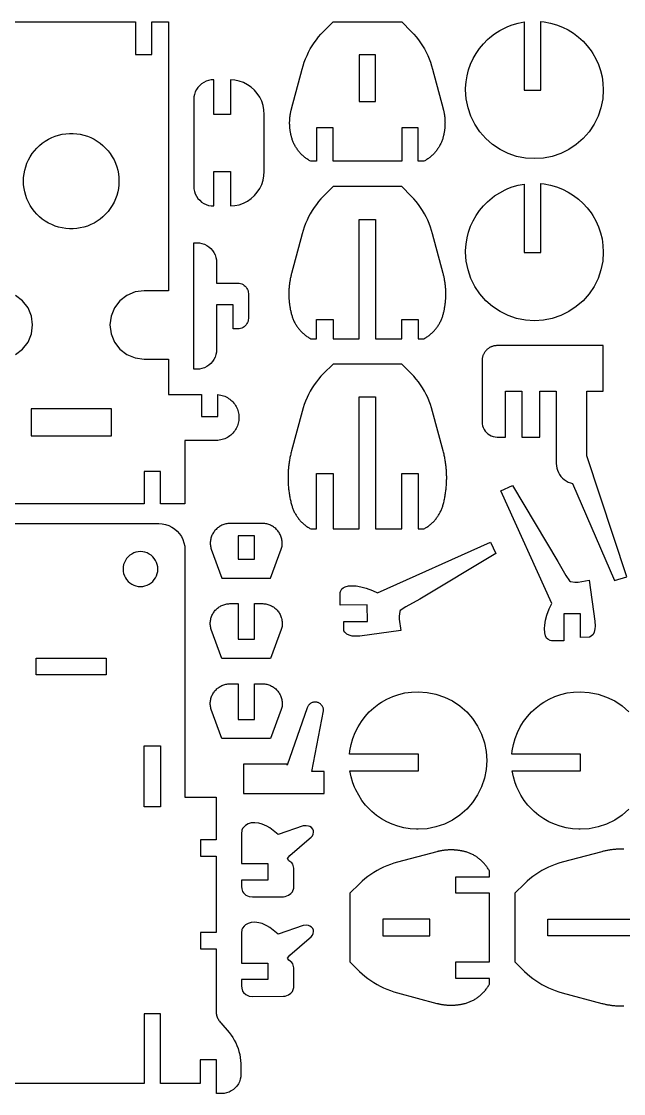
# Model space of a CAD drawing. Header units: millimetres. Extents: x -913 to 55, y -4 to 461.
# Drawn here: x -559.4 to -431.7, y 233.9 to 461.3 of the extents above; entities that cross this region are included whole.
import ezdxf

# ---------------------------------------------------------------- set-up
doc = ezdxf.new("R2010")
doc.units = ezdxf.units.MM
doc.header["$MEASUREMENT"] = 0
doc.layers.add('Inner_Cut', color=10, linetype='Continuous')
doc.layers.add('Pocket_Cut', color=5, linetype='Continuous')

msp = doc.modelspace()

# ---------------------------------------------------------------- linework, layer by layer
for points in [[(-562.43, 461.23), (-535.24, 461.23), (-535.24, 454.3), (-531.74, 454.3), (-531.74, 461.23), (-528.24, 461.23), (-528.24, 404.19), (-533.39, 404.19), (-535.27, 403.95), (-537.02, 403.22), (-538.52, 402.07), (-539.68, 400.57), (-540.4, 398.82), (-540.65, 396.94), (-540.4, 395.06), (-539.68, 393.31), (-538.52, 391.81), (-537.02, 390.66), (-535.27, 389.94), (-533.39, 389.69), (-528.24, 389.69), (-528.24, 382.16), (-521.24, 382.16), (-521.24, 377.55), (-517.74, 377.55), (-517.74, 382.16), (-517.44, 382.12), (-517.14, 382.07), (-516.85, 382), (-516.56, 381.91), (-516.28, 381.81), (-516, 381.68), (-515.74, 381.54), (-515.48, 381.38), (-515.23, 381.21), (-515, 381.02), (-514.77, 380.82), (-514.56, 380.61), (-514.36, 380.38), (-514.18, 380.14), (-514.01, 379.89), (-513.86, 379.63), (-513.72, 379.36), (-513.61, 379.08), (-513.51, 378.8), (-513.42, 378.51), (-513.36, 378.21), (-513.31, 377.92), (-513.28, 377.62), (-513.27, 377.31), (-513.28, 377.01), (-513.31, 376.71), (-513.36, 376.42), (-513.42, 376.12), (-513.51, 375.83), (-513.61, 375.55), (-513.72, 375.27), (-513.86, 375), (-514.01, 374.74), (-514.18, 374.49), (-514.36, 374.25), (-514.56, 374.02), (-514.77, 373.81), (-515, 373.6), (-515.23, 373.42), (-515.48, 373.25), (-515.74, 373.09), (-516, 372.95), (-516.28, 372.82), (-516.56, 372.72), (-516.85, 372.63), (-517.14, 372.56), (-517.44, 372.51), (-517.74, 372.47), (-524.74, 372.47), (-524.74, 358.98), (-529.89, 358.98), (-529.89, 365.87), (-533.39, 365.87), (-533.39, 358.98), (-564.27, 358.98)], [(-560.65, 390.66), (-559.14, 391.81), (-557.99, 393.31), (-557.27, 395.06), (-557.02, 396.94), (-557.27, 398.82), (-557.99, 400.57), (-559.14, 402.07), (-560.65, 403.22)], [(-567.37, 354.84), (-530.29, 354.84), (-529.57, 354.79), (-528.85, 354.65), (-528.17, 354.41), (-527.52, 354.09), (-526.91, 353.69), (-526.36, 353.21), (-525.89, 352.66), (-525.48, 352.06), (-525.16, 351.41), (-524.93, 350.72), (-524.78, 350.01), (-524.74, 349.28), (-524.74, 296.76), (-518.14, 296.75), (-518.14, 287.77), (-521.46, 287.77), (-521.46, 284.27), (-518.14, 284.27), (-518.14, 268.09), (-521.46, 268.09), (-521.46, 264.59), (-518.14, 264.59), (-518.14, 251.11), (-518.11, 250.91), (-518.07, 250.71), (-518.02, 250.51), (-517.96, 250.32), (-517.89, 250.13), (-517.81, 249.94), (-517.72, 249.76), (-517.62, 249.59), (-517.52, 249.42), (-517.4, 249.25), (-517.27, 249.09), (-517.14, 248.94), (-515.34, 246.84), (-514.95, 246.33), (-514.59, 245.79), (-514.26, 245.24), (-513.96, 244.67), (-513.7, 244.08), (-513.47, 243.48), (-513.28, 242.86), (-513.12, 242.23), (-513, 241.6), (-512.92, 240.96), (-512.87, 240.32), (-512.86, 239.67), (-512.86, 238), (-512.9, 237.46), (-513, 236.94), (-513.17, 236.43), (-513.41, 235.96), (-513.7, 235.51), (-514.06, 235.11), (-514.46, 234.76), (-514.9, 234.46), (-515.38, 234.23), (-515.89, 234.06), (-516.41, 233.95), (-516.94, 233.92), (-518.02, 233.92), (-518.02, 241.08), (-521.52, 241.08), (-521.52, 236.07), (-529.89, 236.07), (-529.89, 250.8), (-533.39, 250.8), (-533.39, 236.07), (-564.27, 236.07)], [(-430.61, 294.24), (-432.04, 292.99), (-433.63, 291.93), (-435.34, 291.08), (-437.15, 290.47), (-439.02, 290.1), (-440.92, 289.97), (-441.26, 289.97), (-442.6, 290.07), (-443.91, 290.28), (-445.18, 290.6), (-446.4, 291.03), (-447.56, 291.57), (-448.67, 292.2), (-449.72, 292.93), (-450.7, 293.74), (-451.61, 294.63), (-452.03, 295.1), (-452.81, 296.11), (-453.51, 297.18), (-454.11, 298.32), (-454.37, 298.91), (-454.72, 299.82), (-455.09, 301.08), (-455.34, 302.38), (-440.86, 302.38), (-440.86, 305.92), (-455.44, 305.92), (-455.36, 306.61), (-455.11, 307.96), (-454.73, 309.26), (-454.24, 310.51), (-453.64, 311.7), (-452.94, 312.83), (-452.14, 313.88), (-451.25, 314.86), (-450.28, 315.75), (-449.22, 316.55), (-448.67, 316.92), (-447.52, 317.57), (-446.3, 318.12), (-445.02, 318.56), (-443.7, 318.88), (-442.33, 319.08), (-440.92, 319.14), (-439.02, 319.02), (-437.15, 318.65), (-435.34, 318.03), (-433.63, 317.19), (-432.04, 316.13), (-430.61, 314.87)], [(-431.66, 285.77), (-431.85, 285.77), (-432.03, 285.77), (-432.21, 285.77), (-432.4, 285.77), (-432.58, 285.77), (-432.76, 285.76), (-432.95, 285.75), (-433.13, 285.74), (-433.31, 285.73), (-433.49, 285.71), (-433.68, 285.69), (-433.86, 285.68), (-434.04, 285.65), (-434.22, 285.63), (-434.4, 285.61), (-434.58, 285.58), (-434.76, 285.55), (-434.95, 285.52), (-435.13, 285.49), (-435.31, 285.45), (-435.48, 285.42), (-435.66, 285.38), (-435.84, 285.34), (-436.02, 285.3), (-436.2, 285.25), (-436.37, 285.21), (-444.75, 282.97), (-445.5, 282.76), (-446.24, 282.51), (-446.96, 282.23), (-447.67, 281.92), (-448.37, 281.58), (-449.06, 281.21), (-449.72, 280.82), (-450.37, 280.39), (-451.01, 279.94), (-451.62, 279.46), (-452.21, 278.96), (-452.78, 278.43), (-454.79, 276.41), (-454.79, 261.85), (-452.78, 259.83), (-452.21, 259.3), (-451.62, 258.8), (-451.01, 258.32), (-450.37, 257.87), (-449.72, 257.44), (-449.06, 257.05), (-448.37, 256.68), (-447.67, 256.34), (-446.96, 256.03), (-446.24, 255.75), (-445.5, 255.5), (-444.75, 255.29), (-436.37, 253.05), (-436.2, 253.01), (-436.02, 252.96), (-435.84, 252.92), (-435.66, 252.88), (-435.48, 252.84), (-435.31, 252.81), (-435.13, 252.77), (-434.95, 252.74), (-434.76, 252.71), (-434.58, 252.68), (-434.4, 252.65), (-434.22, 252.63), (-434.04, 252.61), (-433.86, 252.58), (-433.68, 252.57), (-433.49, 252.55), (-433.31, 252.53), (-433.13, 252.52), (-432.95, 252.51), (-432.76, 252.5), (-432.58, 252.49), (-432.4, 252.49), (-432.21, 252.49), (-432.03, 252.49), (-431.85, 252.49), (-431.66, 252.49)], [(-422.54, 267.38), (-447.83, 267.38), (-447.83, 270.88), (-422.54, 270.88)]]:
    msp.add_lwpolyline(points)
for points in [[(-469.61, 439.3), (-469.61, 439.18), (-469.62, 439.05), (-469.63, 438.92), (-469.64, 438.8), (-469.65, 438.67), (-469.66, 438.55), (-469.68, 438.42), (-469.69, 438.3), (-469.71, 438.17), (-469.73, 438.05), (-469.75, 437.92), (-469.77, 437.8), (-469.79, 437.67), (-469.82, 437.55), (-469.84, 437.43), (-469.87, 437.3), (-469.9, 437.18), (-469.92, 437.06), (-469.96, 436.93), (-469.99, 436.81), (-470.04, 436.63), (-470.09, 436.45), (-470.15, 436.27), (-470.21, 436.1), (-470.28, 435.92), (-470.35, 435.75), (-470.42, 435.57), (-470.5, 435.4), (-470.59, 435.24), (-470.67, 435.07), (-470.76, 434.9), (-470.86, 434.74), (-470.95, 434.58), (-471.05, 434.42), (-471.16, 434.27), (-471.27, 434.11), (-471.38, 433.96), (-471.49, 433.81), (-471.61, 433.67), (-471.73, 433.53), (-471.86, 433.39), (-471.99, 433.25), (-472.12, 433.12), (-472.25, 432.98), (-472.39, 432.86), (-472.53, 432.73), (-472.67, 432.61), (-472.82, 432.49), (-472.96, 432.38), (-473.11, 432.26), (-473.27, 432.16), (-473.42, 432.05), (-473.58, 431.95), (-473.74, 431.85), (-473.9, 431.76), (-474.07, 431.67), (-475.28, 431.67), (-475.28, 438.78), (-478.78, 438.78), (-478.78, 431.67), (-493.34, 431.67), (-493.34, 438.78), (-496.84, 438.78), (-496.84, 431.67), (-498.06, 431.67), (-498.22, 431.76), (-498.38, 431.85), (-498.54, 431.95), (-498.7, 432.05), (-498.86, 432.16), (-499.01, 432.26), (-499.16, 432.38), (-499.31, 432.49), (-499.45, 432.61), (-499.6, 432.73), (-499.74, 432.86), (-499.87, 432.98), (-500.01, 433.12), (-500.14, 433.25), (-500.27, 433.39), (-500.39, 433.53), (-500.51, 433.67), (-500.63, 433.81), (-500.75, 433.96), (-500.86, 434.11), (-500.97, 434.27), (-501.07, 434.42), (-501.17, 434.58), (-501.27, 434.74), (-501.36, 434.9), (-501.45, 435.07), (-501.54, 435.24), (-501.62, 435.4), (-501.7, 435.57), (-501.77, 435.75), (-501.85, 435.92), (-501.91, 436.1), (-501.97, 436.27), (-502.03, 436.45), (-502.09, 436.63), (-502.14, 436.81), (-502.17, 436.93), (-502.2, 437.06), (-502.23, 437.18), (-502.26, 437.3), (-502.28, 437.43), (-502.31, 437.55), (-502.33, 437.67), (-502.36, 437.8), (-502.38, 437.92), (-502.4, 438.05), (-502.42, 438.17), (-502.43, 438.3), (-502.45, 438.42), (-502.46, 438.55), (-502.48, 438.67), (-502.49, 438.8), (-502.5, 438.92), (-502.51, 439.05), (-502.51, 439.18), (-502.52, 439.3), (-502.52, 439.43), (-502.53, 439.56), (-502.53, 439.68), (-502.53, 439.81), (-502.53, 439.93), (-502.53, 440.06), (-502.52, 440.19), (-502.52, 440.31), (-502.51, 440.44), (-502.51, 440.57), (-502.5, 440.69), (-502.49, 440.82), (-502.48, 440.94), (-502.46, 441.07), (-502.45, 441.19), (-502.43, 441.32), (-502.42, 441.45), (-502.4, 441.57), (-502.38, 441.69), (-502.36, 441.82), (-502.33, 441.94), (-502.31, 442.07), (-502.28, 442.19), (-502.26, 442.32), (-502.23, 442.44), (-502.2, 442.56), (-502.17, 442.68), (-502.14, 442.81), (-499.9, 451.18), (-499.69, 451.93), (-499.44, 452.67), (-499.16, 453.39), (-498.85, 454.1), (-498.51, 454.8), (-498.15, 455.49), (-497.75, 456.15), (-497.32, 456.81), (-496.87, 457.44), (-496.39, 458.05), (-495.89, 458.64), (-495.36, 459.21), (-493.34, 461.23), (-478.78, 461.23), (-476.76, 459.21), (-476.24, 458.64), (-475.73, 458.05), (-475.25, 457.44), (-474.8, 456.81), (-474.38, 456.15), (-473.98, 455.49), (-473.61, 454.8), (-473.27, 454.1), (-472.96, 453.39), (-472.68, 452.67), (-472.44, 451.93), (-472.22, 451.18), (-469.99, 442.81), (-469.96, 442.68), (-469.92, 442.56), (-469.9, 442.44), (-469.87, 442.32), (-469.84, 442.19), (-469.82, 442.07), (-469.79, 441.94), (-469.77, 441.82), (-469.75, 441.69), (-469.73, 441.57), (-469.71, 441.45), (-469.69, 441.32), (-469.68, 441.19), (-469.66, 441.07), (-469.65, 440.94), (-469.64, 440.82), (-469.63, 440.69), (-469.62, 440.57), (-469.61, 440.44), (-469.61, 440.31), (-469.6, 440.19), (-469.6, 440.06), (-469.6, 439.93), (-469.59, 439.81), (-469.6, 439.68), (-469.6, 439.56), (-469.6, 439.43)], [(-452.81, 461.23), (-452.81, 446.74), (-449.27, 446.74), (-449.27, 461.32), (-448.58, 461.24), (-447.23, 460.99), (-445.93, 460.61), (-444.68, 460.12), (-443.49, 459.52), (-442.36, 458.82), (-441.31, 458.02), (-440.34, 457.13), (-439.44, 456.16), (-438.64, 455.11), (-438.28, 454.55), (-437.62, 453.4), (-437.07, 452.18), (-436.63, 450.9), (-436.31, 449.58), (-436.12, 448.21), (-436.05, 446.8), (-436.17, 444.9), (-436.55, 443.03), (-437.16, 441.22), (-438, 439.51), (-439.06, 437.92), (-440.32, 436.49), (-441.76, 435.23), (-443.34, 434.17), (-445.05, 433.33), (-446.86, 432.71), (-448.73, 432.34), (-450.64, 432.22), (-452.54, 432.34), (-454.41, 432.71), (-456.22, 433.33), (-457.93, 434.17), (-459.52, 435.23), (-460.95, 436.49), (-462.21, 437.92), (-463.27, 439.51), (-464.11, 441.22), (-464.72, 443.03), (-465.1, 444.9), (-465.22, 446.8), (-465.22, 447.14), (-465.13, 448.48), (-464.91, 449.79), (-464.59, 451.06), (-464.16, 452.28), (-463.62, 453.45), (-462.99, 454.56), (-462.27, 455.6), (-461.46, 456.58), (-460.56, 457.49), (-460.09, 457.91), (-459.08, 458.69), (-458.01, 459.39), (-456.87, 459.99), (-456.28, 460.25), (-455.37, 460.6), (-454.12, 460.97)], [(-508.16, 427.63), (-507.98, 428.56), (-507.92, 429.5), (-507.92, 441.61), (-507.98, 442.56), (-508.16, 443.48), (-508.46, 444.38), (-508.87, 445.23), (-509.39, 446.03), (-510.01, 446.74), (-510.72, 447.37), (-511.5, 447.91), (-512.34, 448.34), (-513.23, 448.66), (-514.16, 448.86), (-515.1, 448.94), (-515.1, 441.61), (-518.6, 441.61), (-518.6, 448.94), (-519.16, 448.91), (-519.7, 448.81), (-520.23, 448.64), (-520.72, 448.4), (-521.19, 448.09), (-521.6, 447.73), (-521.97, 447.32), (-522.28, 446.86), (-522.53, 446.36), (-522.71, 445.84), (-522.82, 445.3), (-522.85, 444.75), (-522.85, 426.37), (-522.82, 425.82), (-522.71, 425.27), (-522.53, 424.75), (-522.28, 424.26), (-521.97, 423.8), (-521.6, 423.38), (-521.19, 423.02), (-520.72, 422.72), (-520.23, 422.48), (-519.7, 422.31), (-519.16, 422.2), (-518.6, 422.18), (-518.6, 429.5), (-515.1, 429.5), (-515.1, 422.18), (-514.16, 422.25), (-513.23, 422.46), (-512.34, 422.77), (-511.5, 423.2), (-510.72, 423.74), (-510.01, 424.37), (-509.39, 425.09), (-508.87, 425.88), (-508.46, 426.73)], [(-484.31, 419.32), (-484.31, 394.03), (-478.78, 394.03), (-478.78, 398.07), (-475.28, 398.07), (-475.28, 394.03), (-474.07, 394.03), (-473.9, 394.12), (-473.74, 394.22), (-473.58, 394.31), (-473.42, 394.42), (-473.27, 394.52), (-473.11, 394.63), (-472.96, 394.74), (-472.82, 394.86), (-472.67, 394.97), (-472.53, 395.1), (-472.39, 395.22), (-472.25, 395.35), (-472.12, 395.48), (-471.99, 395.61), (-471.86, 395.75), (-471.73, 395.89), (-471.61, 396.03), (-471.49, 396.18), (-471.38, 396.33), (-471.27, 396.48), (-471.16, 396.63), (-471.05, 396.79), (-470.95, 396.95), (-470.86, 397.11), (-470.76, 397.27), (-470.67, 397.43), (-470.59, 397.6), (-470.5, 397.77), (-470.42, 397.94), (-470.35, 398.11), (-470.28, 398.28), (-470.21, 398.46), (-470.15, 398.64), (-470.09, 398.81), (-470.04, 398.99), (-469.99, 399.17), (-469.94, 399.35), (-469.9, 399.53), (-469.85, 399.71), (-469.81, 399.89), (-469.78, 400.07), (-469.74, 400.24), (-469.7, 400.42), (-469.67, 400.6), (-469.64, 400.78), (-469.61, 400.97), (-469.59, 401.15), (-469.56, 401.33), (-469.54, 401.51), (-469.52, 401.69), (-469.5, 401.87), (-469.48, 402.06), (-469.47, 402.24), (-469.45, 402.42), (-469.44, 402.6), (-469.43, 402.79), (-469.43, 402.97), (-469.42, 403.15), (-469.42, 403.34), (-469.42, 403.52), (-469.42, 403.7), (-469.42, 403.88), (-469.43, 404.07), (-469.43, 404.25), (-469.44, 404.43), (-469.45, 404.62), (-469.47, 404.8), (-469.48, 404.98), (-469.5, 405.16), (-469.52, 405.35), (-469.54, 405.53), (-469.56, 405.71), (-469.59, 405.89), (-469.61, 406.07), (-469.64, 406.25), (-469.67, 406.43), (-469.7, 406.61), (-469.74, 406.79), (-469.78, 406.97), (-469.81, 407.15), (-469.85, 407.33), (-469.9, 407.51), (-469.94, 407.69), (-469.99, 407.86), (-472.22, 416.24), (-472.44, 416.99), (-472.68, 417.72), (-472.96, 418.45), (-473.27, 419.16), (-473.61, 419.86), (-473.98, 420.54), (-474.38, 421.21), (-474.8, 421.86), (-475.25, 422.49), (-475.73, 423.11), (-476.24, 423.7), (-476.76, 424.27), (-478.78, 426.28), (-493.34, 426.28), (-495.36, 424.27), (-495.89, 423.7), (-496.39, 423.11), (-496.87, 422.49), (-497.32, 421.86), (-497.75, 421.21), (-498.15, 420.54), (-498.51, 419.86), (-498.85, 419.16), (-499.16, 418.45), (-499.44, 417.72), (-499.69, 416.99), (-499.9, 416.24), (-502.14, 407.86), (-502.18, 407.69), (-502.23, 407.51), (-502.27, 407.33), (-502.31, 407.15), (-502.35, 406.97), (-502.39, 406.79), (-502.42, 406.61), (-502.45, 406.43), (-502.48, 406.25), (-502.51, 406.07), (-502.54, 405.89), (-502.56, 405.71), (-502.59, 405.53), (-502.61, 405.35), (-502.63, 405.16), (-502.64, 404.98), (-502.66, 404.8), (-502.67, 404.62), (-502.68, 404.43), (-502.69, 404.25), (-502.7, 404.07), (-502.7, 403.88), (-502.71, 403.7), (-502.71, 403.52), (-502.71, 403.34), (-502.7, 403.15), (-502.7, 402.97), (-502.69, 402.79), (-502.68, 402.6), (-502.67, 402.42), (-502.66, 402.24), (-502.64, 402.06), (-502.63, 401.87), (-502.61, 401.69), (-502.59, 401.51), (-502.56, 401.33), (-502.54, 401.15), (-502.51, 400.97), (-502.48, 400.78), (-502.45, 400.6), (-502.42, 400.42), (-502.39, 400.24), (-502.35, 400.07), (-502.31, 399.89), (-502.27, 399.71), (-502.23, 399.53), (-502.18, 399.35), (-502.14, 399.17), (-502.09, 398.99), (-502.03, 398.81), (-501.97, 398.64), (-501.91, 398.46), (-501.85, 398.28), (-501.77, 398.11), (-501.7, 397.94), (-501.62, 397.77), (-501.54, 397.6), (-501.45, 397.43), (-501.36, 397.27), (-501.27, 397.11), (-501.17, 396.95), (-501.07, 396.79), (-500.97, 396.63), (-500.86, 396.48), (-500.75, 396.33), (-500.63, 396.18), (-500.51, 396.03), (-500.39, 395.89), (-500.27, 395.75), (-500.14, 395.61), (-500.01, 395.48), (-499.87, 395.35), (-499.74, 395.22), (-499.6, 395.1), (-499.45, 394.97), (-499.31, 394.86), (-499.16, 394.74), (-499.01, 394.63), (-498.86, 394.52), (-498.7, 394.42), (-498.54, 394.31), (-498.38, 394.22), (-498.22, 394.12), (-498.06, 394.03), (-496.84, 394.03), (-496.84, 398.07), (-493.34, 398.07), (-493.34, 394.03), (-487.81, 394.03), (-487.81, 419.32)], [(-441.31, 423.63), (-440.34, 422.74), (-439.44, 421.76), (-438.64, 420.71), (-438.28, 420.16), (-437.62, 419), (-437.07, 417.78), (-436.63, 416.51), (-436.31, 415.18), (-436.12, 413.82), (-436.05, 412.41), (-436.17, 410.5), (-436.55, 408.63), (-437.16, 406.83), (-438, 405.11), (-439.06, 403.53), (-440.32, 402.09), (-441.76, 400.84), (-443.34, 399.78), (-445.05, 398.93), (-446.86, 398.32), (-448.73, 397.95), (-450.64, 397.82), (-452.54, 397.95), (-454.41, 398.32), (-456.22, 398.93), (-457.93, 399.78), (-459.52, 400.84), (-460.95, 402.09), (-462.21, 403.53), (-463.27, 405.11), (-464.11, 406.83), (-464.72, 408.63), (-465.1, 410.5), (-465.22, 412.41), (-465.22, 412.75), (-465.13, 414.09), (-464.91, 415.4), (-464.59, 416.66), (-464.16, 417.88), (-463.62, 419.05), (-462.99, 420.16), (-462.27, 421.21), (-461.46, 422.19), (-460.56, 423.09), (-460.09, 423.52), (-459.08, 424.3), (-458.01, 425), (-456.87, 425.6), (-456.28, 425.86), (-455.37, 426.21), (-454.12, 426.57), (-452.81, 426.83), (-452.81, 412.34), (-449.27, 412.34), (-449.27, 426.93), (-448.58, 426.85), (-447.23, 426.59), (-445.93, 426.22), (-444.68, 425.73), (-443.49, 425.13), (-442.36, 424.42)], [(-511.58, 404.7), (-511.45, 404.44), (-511.36, 404.17), (-511.3, 403.89), (-511.28, 403.6), (-511.28, 398.33), (-511.3, 398.05), (-511.36, 397.76), (-511.46, 397.49), (-511.58, 397.23), (-511.75, 396.99), (-511.94, 396.77), (-512.15, 396.58), (-512.39, 396.42), (-512.65, 396.29), (-512.93, 396.2), (-513.21, 396.15), (-513.5, 396.13), (-514.51, 396.13), (-514.51, 401.2), (-518.01, 401.2), (-518.01, 391.74), (-518.05, 391.19), (-518.16, 390.65), (-518.33, 390.13), (-518.58, 389.64), (-518.88, 389.18), (-519.24, 388.77), (-519.66, 388.41), (-520.11, 388.1), (-520.61, 387.86), (-521.12, 387.68), (-521.66, 387.58), (-522.21, 387.54), (-522.85, 387.54), (-522.85, 414.39), (-522.21, 414.39), (-521.66, 414.35), (-521.12, 414.25), (-520.61, 414.07), (-520.11, 413.83), (-519.66, 413.52), (-519.24, 413.16), (-518.88, 412.75), (-518.58, 412.29), (-518.33, 411.8), (-518.16, 411.28), (-518.05, 410.74), (-518.01, 410.19), (-518.01, 405.81), (-513.5, 405.81), (-513.21, 405.79), (-512.93, 405.74), (-512.65, 405.64), (-512.39, 405.51), (-512.15, 405.35), (-511.93, 405.16), (-511.74, 404.94)], [(-436.05, 392.56), (-458.55, 392.56), (-458.69, 392.56), (-458.83, 392.55), (-458.97, 392.53), (-459.11, 392.51), (-459.25, 392.49), (-459.38, 392.45), (-459.51, 392.41), (-459.65, 392.37), (-459.78, 392.32), (-459.9, 392.26), (-460.03, 392.2), (-460.15, 392.13), (-460.27, 392.06), (-460.38, 391.98), (-460.5, 391.9), (-460.6, 391.81), (-460.71, 391.72), (-460.81, 391.62), (-460.9, 391.52), (-461, 391.42), (-461.08, 391.31), (-461.16, 391.2), (-461.24, 391.08), (-461.31, 390.96), (-461.38, 390.84), (-461.44, 390.71), (-461.5, 390.59), (-461.55, 390.46), (-461.59, 390.32), (-461.63, 390.19), (-461.66, 390.05), (-461.69, 389.92), (-461.71, 389.78), (-461.72, 389.64), (-461.73, 389.5), (-461.73, 389.36), (-461.73, 376.39), (-461.71, 375.97), (-461.63, 375.56), (-461.5, 375.16), (-461.32, 374.78), (-461.09, 374.44), (-460.81, 374.12), (-460.5, 373.84), (-460.15, 373.61), (-459.78, 373.42), (-459.38, 373.29), (-458.97, 373.2), (-458.55, 373.18), (-456.78, 373.18), (-456.78, 382.87), (-453.28, 382.87), (-453.28, 373.18), (-449.51, 373.18), (-449.51, 382.87), (-446.01, 382.87), (-446.01, 367.56), (-445.98, 367.07), (-445.9, 366.58), (-445.76, 366.11), (-445.57, 365.65), (-445.32, 365.22), (-445.03, 364.82), (-444.7, 364.46), (-444.32, 364.14), (-443.92, 363.86), (-443.48, 363.63), (-443.02, 363.45), (-442.54, 363.33), (-433.68, 342.75), (-431.03, 343.54), (-439.55, 369.2), (-439.55, 382.88), (-436.05, 382.88)], [(-470.09, 358.49), (-470.04, 358.67), (-469.99, 358.85), (-469.93, 359.08), (-469.87, 359.31), (-469.81, 359.54), (-469.76, 359.78), (-469.71, 360.01), (-469.66, 360.25), (-469.62, 360.48), (-469.57, 360.72), (-469.53, 360.96), (-469.5, 361.19), (-469.46, 361.43), (-469.43, 361.67), (-469.4, 361.91), (-469.37, 362.14), (-469.35, 362.38), (-469.32, 362.62), (-469.31, 362.86), (-469.29, 363.1), (-469.27, 363.34), (-469.26, 363.58), (-469.25, 363.82), (-469.25, 364.06), (-469.24, 364.3), (-469.24, 364.54), (-469.24, 364.78), (-469.25, 365.02), (-469.25, 365.26), (-469.26, 365.5), (-469.27, 365.74), (-469.29, 365.97), (-469.31, 366.21), (-469.32, 366.45), (-469.35, 366.69), (-469.37, 366.93), (-469.4, 367.17), (-469.43, 367.41), (-469.46, 367.64), (-469.5, 367.88), (-469.53, 368.12), (-469.57, 368.35), (-469.62, 368.59), (-469.66, 368.83), (-469.71, 369.06), (-469.76, 369.29), (-469.81, 369.53), (-469.87, 369.76), (-469.93, 369.99), (-469.99, 370.23), (-472.22, 378.6), (-472.44, 379.35), (-472.68, 380.09), (-472.96, 380.81), (-473.27, 381.53), (-473.61, 382.22), (-473.98, 382.91), (-474.38, 383.58), (-474.8, 384.23), (-475.25, 384.86), (-475.73, 385.47), (-476.24, 386.06), (-476.76, 386.63), (-478.78, 388.65), (-493.34, 388.65), (-495.36, 386.63), (-495.89, 386.06), (-496.39, 385.47), (-496.87, 384.86), (-497.32, 384.23), (-497.75, 383.58), (-498.15, 382.91), (-498.51, 382.22), (-498.85, 381.53), (-499.16, 380.81), (-499.44, 380.09), (-499.69, 379.35), (-499.9, 378.6), (-502.14, 370.23), (-502.2, 369.99), (-502.26, 369.76), (-502.31, 369.53), (-502.37, 369.29), (-502.42, 369.06), (-502.46, 368.83), (-502.51, 368.59), (-502.55, 368.35), (-502.59, 368.12), (-502.63, 367.88), (-502.66, 367.64), (-502.7, 367.41), (-502.73, 367.17), (-502.75, 366.93), (-502.78, 366.69), (-502.8, 366.45), (-502.82, 366.21), (-502.84, 365.97), (-502.85, 365.74), (-502.86, 365.5), (-502.87, 365.26), (-502.88, 365.02), (-502.88, 364.78), (-502.88, 364.54), (-502.88, 364.3), (-502.88, 364.06), (-502.87, 363.82), (-502.86, 363.58), (-502.85, 363.34), (-502.84, 363.1), (-502.82, 362.86), (-502.8, 362.62), (-502.78, 362.38), (-502.75, 362.14), (-502.73, 361.91), (-502.7, 361.67), (-502.66, 361.43), (-502.63, 361.19), (-502.59, 360.96), (-502.55, 360.72), (-502.51, 360.48), (-502.46, 360.25), (-502.42, 360.01), (-502.37, 359.78), (-502.31, 359.54), (-502.26, 359.31), (-502.2, 359.08), (-502.14, 358.85), (-502.09, 358.67), (-502.03, 358.49), (-501.97, 358.31), (-501.91, 358.13), (-501.85, 357.96), (-501.77, 357.78), (-501.7, 357.61), (-501.62, 357.44), (-501.54, 357.27), (-501.45, 357.1), (-501.36, 356.94), (-501.27, 356.78), (-501.17, 356.62), (-501.07, 356.46), (-500.97, 356.3), (-500.86, 356.15), (-500.75, 356), (-500.63, 355.85), (-500.51, 355.71), (-500.39, 355.56), (-500.27, 355.42), (-500.14, 355.29), (-500.01, 355.15), (-499.87, 355.02), (-499.74, 354.89), (-499.6, 354.77), (-499.45, 354.65), (-499.31, 354.53), (-499.16, 354.41), (-499.01, 354.3), (-498.86, 354.19), (-498.7, 354.09), (-498.54, 353.99), (-498.38, 353.89), (-498.22, 353.8), (-498.06, 353.71), (-496.84, 353.7), (-496.84, 365.43), (-493.34, 365.43), (-493.34, 353.7), (-487.81, 353.7), (-487.81, 381.68), (-484.31, 381.68), (-484.31, 353.7), (-478.78, 353.7), (-478.78, 365.43), (-475.28, 365.43), (-475.28, 353.7), (-474.07, 353.71), (-473.9, 353.8), (-473.74, 353.89), (-473.58, 353.99), (-473.42, 354.09), (-473.27, 354.19), (-473.11, 354.3), (-472.96, 354.41), (-472.82, 354.53), (-472.67, 354.65), (-472.53, 354.77), (-472.39, 354.89), (-472.25, 355.02), (-472.12, 355.15), (-471.99, 355.29), (-471.86, 355.42), (-471.73, 355.56), (-471.61, 355.71), (-471.49, 355.85), (-471.38, 356), (-471.27, 356.15), (-471.16, 356.3), (-471.05, 356.46), (-470.95, 356.62), (-470.86, 356.78), (-470.76, 356.94), (-470.67, 357.1), (-470.59, 357.27), (-470.5, 357.44), (-470.42, 357.61), (-470.35, 357.78), (-470.28, 357.96), (-470.21, 358.13), (-470.15, 358.31)], [(-440.9, 330.68), (-440.91, 335.69), (-444.41, 335.68), (-444.41, 329.92), (-447.05, 329.92), (-447.29, 329.99), (-447.82, 330.29), (-448.05, 330.53), (-448.28, 331), (-448.45, 331.65), (-448.49, 332.59), (-448.44, 333.29), (-448.27, 334.34), (-447.99, 335.42), (-447.52, 336.76), (-446.98, 337.86), (-457.77, 361.77), (-455.31, 362.9), (-445.66, 346.8), (-443.99, 343.83), (-443.22, 342.68), (-443.01, 342.55), (-442.06, 342.42), (-441.4, 342.42), (-439.01, 342.78), (-437.81, 334.1), (-437.78, 333.04), (-437.82, 332.48), (-437.99, 331.8), (-438.22, 331.32), (-438.63, 330.92), (-438.95, 330.72)], [(-506.18, 354.25), (-506.37, 354.36), (-506.56, 354.45), (-506.76, 354.54), (-506.97, 354.61), (-507.17, 354.68), (-507.38, 354.73), (-507.6, 354.77), (-507.81, 354.81), (-508.03, 354.83), (-508.25, 354.84), (-515.22, 354.84), (-515.43, 354.83), (-515.65, 354.81), (-515.87, 354.77), (-516.08, 354.73), (-516.29, 354.68), (-516.5, 354.61), (-516.7, 354.54), (-516.9, 354.45), (-517.1, 354.36), (-517.29, 354.25), (-517.47, 354.14), (-517.65, 354.01), (-517.82, 353.88), (-517.99, 353.74), (-518.14, 353.59), (-518.29, 353.43), (-518.43, 353.26), (-518.56, 353.09), (-518.69, 352.91), (-518.8, 352.72), (-518.9, 352.53), (-519, 352.34), (-519.08, 352.13), (-519.15, 351.93), (-519.21, 351.72), (-519.27, 351.51), (-519.31, 351.3), (-519.33, 351.08), (-519.35, 350.86), (-519.36, 350.65), (-519.35, 350.43), (-519.34, 350.21), (-519.31, 350), (-519.27, 349.78), (-519.22, 349.57), (-519.16, 349.36), (-516.89, 343.22), (-506.58, 343.22), (-504.3, 349.36), (-504.24, 349.57), (-504.19, 349.78), (-504.15, 350), (-504.12, 350.21), (-504.11, 350.43), (-504.1, 350.65), (-504.11, 350.86), (-504.13, 351.08), (-504.16, 351.3), (-504.2, 351.51), (-504.25, 351.72), (-504.31, 351.93), (-504.38, 352.13), (-504.47, 352.34), (-504.56, 352.53), (-504.66, 352.72), (-504.78, 352.91), (-504.9, 353.09), (-505.03, 353.26), (-505.17, 353.43), (-505.32, 353.59), (-505.48, 353.74), (-505.64, 353.88), (-505.81, 354.01), (-505.99, 354.14)], [(-491.07, 334.03), (-486.05, 334.05), (-486.07, 337.55), (-491.83, 337.54), (-491.82, 340.19), (-491.76, 340.43), (-491.46, 340.95), (-491.22, 341.19), (-490.75, 341.42), (-490.09, 341.59), (-489.16, 341.63), (-488.46, 341.58), (-487.41, 341.4), (-486.33, 341.13), (-484.99, 340.65), (-483.88, 340.11), (-459.98, 350.9), (-458.85, 348.45), (-474.94, 338.8), (-477.92, 337.13), (-479.07, 336.36), (-479.2, 336.14), (-479.33, 335.2), (-479.32, 334.54), (-478.97, 332.14), (-487.64, 330.95), (-488.71, 330.91), (-489.27, 330.95), (-489.95, 331.13), (-490.42, 331.36), (-490.83, 331.76), (-491.02, 332.09)], [(-508.25, 337.83), (-508.03, 337.82), (-507.81, 337.8), (-507.6, 337.77), (-507.38, 337.73), (-507.17, 337.67), (-506.97, 337.61), (-506.76, 337.54), (-506.56, 337.45), (-506.37, 337.35), (-506.18, 337.25), (-505.99, 337.13), (-505.81, 337.01), (-505.64, 336.87), (-505.48, 336.73), (-505.32, 336.58), (-505.17, 336.42), (-505.03, 336.26), (-504.9, 336.08), (-504.78, 335.9), (-504.66, 335.72), (-504.56, 335.53), (-504.47, 335.33), (-504.38, 335.13), (-504.31, 334.92), (-504.25, 334.72), (-504.2, 334.5), (-504.16, 334.29), (-504.13, 334.08), (-504.11, 333.86), (-504.1, 333.64), (-504.11, 333.42), (-504.12, 333.21), (-504.15, 332.99), (-504.19, 332.78), (-504.24, 332.56), (-504.3, 332.36), (-506.58, 326.21), (-516.89, 326.21), (-519.16, 332.36), (-519.22, 332.56), (-519.27, 332.78), (-519.31, 332.99), (-519.34, 333.21), (-519.35, 333.42), (-519.36, 333.64), (-519.35, 333.86), (-519.33, 334.08), (-519.31, 334.29), (-519.27, 334.5), (-519.21, 334.72), (-519.15, 334.92), (-519.08, 335.13), (-519, 335.33), (-518.9, 335.53), (-518.8, 335.72), (-518.69, 335.9), (-518.56, 336.08), (-518.43, 336.26), (-518.29, 336.42), (-518.14, 336.58), (-517.99, 336.73), (-517.82, 336.87), (-517.65, 337.01), (-517.47, 337.13), (-517.29, 337.25), (-517.1, 337.35), (-516.9, 337.45), (-516.7, 337.54), (-516.5, 337.61), (-516.29, 337.67), (-516.08, 337.73), (-515.87, 337.77), (-515.65, 337.8), (-515.43, 337.82), (-515.22, 337.83), (-513.48, 337.83), (-513.48, 330.3), (-509.98, 330.3), (-509.98, 337.83)], [(-556.26, 326.26), (-541.41, 326.26), (-541.41, 322.76), (-556.26, 322.76)], [(-516.89, 309.21), (-519.16, 315.35), (-519.22, 315.56), (-519.27, 315.77), (-519.31, 315.99), (-519.34, 316.2), (-519.35, 316.42), (-519.36, 316.64), (-519.35, 316.85), (-519.33, 317.07), (-519.31, 317.29), (-519.27, 317.5), (-519.21, 317.71), (-519.15, 317.92), (-519.08, 318.13), (-519, 318.33), (-518.9, 318.52), (-518.8, 318.71), (-518.69, 318.9), (-518.56, 319.08), (-518.43, 319.25), (-518.29, 319.42), (-518.14, 319.58), (-517.99, 319.73), (-517.82, 319.87), (-517.65, 320), (-517.47, 320.13), (-517.29, 320.24), (-517.1, 320.35), (-516.9, 320.45), (-516.7, 320.53), (-516.5, 320.61), (-516.29, 320.67), (-516.08, 320.72), (-515.87, 320.77), (-515.65, 320.8), (-515.43, 320.82), (-515.22, 320.83), (-513.48, 320.83), (-513.48, 313.29), (-509.98, 313.29), (-509.98, 320.83), (-508.25, 320.83), (-508.03, 320.82), (-507.81, 320.8), (-507.6, 320.77), (-507.38, 320.72), (-507.17, 320.67), (-506.97, 320.61), (-506.76, 320.53), (-506.56, 320.45), (-506.37, 320.35), (-506.18, 320.24), (-505.99, 320.13), (-505.81, 320), (-505.64, 319.87), (-505.48, 319.73), (-505.32, 319.58), (-505.17, 319.42), (-505.03, 319.25), (-504.9, 319.08), (-504.78, 318.9), (-504.66, 318.71), (-504.56, 318.52), (-504.47, 318.33), (-504.38, 318.13), (-504.31, 317.92), (-504.25, 317.71), (-504.2, 317.5), (-504.16, 317.29), (-504.13, 317.07), (-504.11, 316.85), (-504.1, 316.64), (-504.11, 316.42), (-504.12, 316.2), (-504.15, 315.99), (-504.19, 315.77), (-504.24, 315.56), (-504.3, 315.35), (-506.58, 309.21)], [(-489.74, 302.38), (-475.25, 302.38), (-475.25, 305.92), (-489.84, 305.92), (-489.76, 306.61), (-489.5, 307.96), (-489.12, 309.26), (-488.63, 310.51), (-488.03, 311.7), (-487.33, 312.83), (-486.53, 313.88), (-485.64, 314.86), (-484.67, 315.75), (-483.62, 316.55), (-483.07, 316.92), (-481.91, 317.57), (-480.69, 318.12), (-479.42, 318.56), (-478.09, 318.88), (-476.72, 319.08), (-475.31, 319.14), (-473.41, 319.02), (-471.54, 318.65), (-469.73, 318.03), (-468.02, 317.19), (-466.44, 316.13), (-465, 314.87), (-463.74, 313.44), (-462.68, 311.85), (-461.84, 310.14), (-461.23, 308.33), (-460.85, 306.46), (-460.73, 304.56), (-460.85, 302.65), (-461.23, 300.78), (-461.84, 298.98), (-462.68, 297.26), (-463.74, 295.68), (-465, 294.24), (-466.44, 292.99), (-468.02, 291.93), (-469.73, 291.08), (-471.54, 290.47), (-473.41, 290.1), (-475.31, 289.97), (-475.65, 289.97), (-477, 290.07), (-478.3, 290.28), (-479.57, 290.6), (-480.79, 291.03), (-481.96, 291.57), (-483.07, 292.2), (-484.12, 292.93), (-485.1, 293.74), (-486, 294.63), (-486.42, 295.1), (-487.21, 296.11), (-487.9, 297.18), (-488.5, 298.32), (-488.77, 298.91), (-489.11, 299.82), (-489.48, 301.08)], [(-497.81, 302.21), (-495.36, 315.07), (-495.35, 315.21), (-495.36, 315.35), (-495.38, 315.49), (-495.41, 315.63), (-495.46, 315.77), (-495.51, 315.9), (-495.57, 316.02), (-495.64, 316.14), (-495.73, 316.26), (-495.82, 316.37), (-495.92, 316.47), (-496.02, 316.56), (-496.14, 316.64), (-496.26, 316.72), (-496.38, 316.78), (-496.51, 316.83), (-496.65, 316.88), (-496.78, 316.91), (-496.92, 316.93), (-497.06, 316.94), (-497.21, 316.94), (-497.35, 316.93), (-497.49, 316.91), (-497.62, 316.88), (-497.76, 316.83), (-497.89, 316.78), (-498.01, 316.71), (-498.13, 316.64), (-498.24, 316.55), (-498.35, 316.46), (-498.45, 316.36), (-498.54, 316.25), (-498.62, 316.14), (-498.69, 316.01), (-498.75, 315.89), (-498.81, 315.76), (-503.09, 303.55), (-503.09, 303.82), (-512.29, 303.82), (-512.29, 297.59), (-495.22, 297.59), (-495.22, 302.21)], [(-512.76, 282.71), (-507.17, 282.71), (-507.17, 279.21), (-512.76, 279.21), (-512.76, 277.85), (-512.7, 277.35), (-512.5, 276.75), (-512.31, 276.47), (-511.79, 276.02), (-511.09, 275.7), (-510.43, 275.62), (-503.82, 275.65), (-503.47, 275.71), (-502.75, 275.97), (-502.26, 276.33), (-501.96, 276.69), (-501.66, 277.51), (-501.63, 281.73), (-501.89, 282.56), (-502.09, 282.85), (-502.71, 283.3), (-503, 283.79), (-502.5, 284.41), (-498.36, 287.95), (-497.97, 288.31), (-497.71, 288.6), (-497.55, 288.96), (-497.47, 289.39), (-497.48, 289.67), (-497.63, 290.02), (-497.91, 290.34), (-498.25, 290.56), (-498.54, 290.66), (-499.05, 290.71), (-499.64, 290.68), (-504.95, 288.85), (-506.76, 290.26), (-507.37, 290.64), (-508.37, 291.07), (-509.05, 291.27), (-509.9, 291.37), (-510.66, 291.32), (-511.35, 291.14), (-511.87, 290.81), (-512.2, 290.51), (-512.53, 290.11), (-512.66, 289.8), (-512.76, 289.04)], [(-463.58, 253.74), (-463.42, 253.83), (-463.25, 253.92), (-463.09, 254.02), (-462.94, 254.12), (-462.78, 254.23), (-462.63, 254.33), (-462.48, 254.45), (-462.33, 254.56), (-462.18, 254.68), (-462.04, 254.8), (-461.9, 254.93), (-461.76, 255.05), (-461.63, 255.18), (-461.5, 255.32), (-461.37, 255.46), (-461.24, 255.6), (-461.12, 255.74), (-461, 255.88), (-460.89, 256.03), (-460.78, 256.18), (-460.67, 256.34), (-460.56, 256.49), (-460.46, 256.65), (-460.36, 256.81), (-460.27, 256.97), (-460.18, 257.14), (-460.18, 258.35), (-467.29, 258.35), (-467.29, 261.85), (-460.18, 261.85), (-460.18, 276.41), (-467.29, 276.41), (-467.29, 279.91), (-460.18, 279.91), (-460.18, 281.12), (-460.27, 281.29), (-460.36, 281.45), (-460.46, 281.61), (-460.56, 281.77), (-460.67, 281.92), (-460.78, 282.08), (-460.89, 282.23), (-461, 282.38), (-461.12, 282.52), (-461.24, 282.66), (-461.37, 282.8), (-461.5, 282.94), (-461.63, 283.08), (-461.76, 283.21), (-461.9, 283.34), (-462.04, 283.46), (-462.18, 283.58), (-462.33, 283.7), (-462.48, 283.81), (-462.63, 283.93), (-462.78, 284.03), (-462.94, 284.14), (-463.09, 284.24), (-463.25, 284.34), (-463.42, 284.43), (-463.58, 284.52), (-463.75, 284.61), (-463.92, 284.69), (-464.09, 284.77), (-464.26, 284.84), (-464.43, 284.91), (-464.61, 284.98), (-464.78, 285.04), (-464.96, 285.1), (-465.14, 285.16), (-465.32, 285.21), (-465.45, 285.24), (-465.57, 285.27), (-465.69, 285.3), (-465.81, 285.33), (-465.94, 285.35), (-466.06, 285.38), (-466.19, 285.4), (-466.31, 285.42), (-466.43, 285.44), (-466.56, 285.46), (-466.68, 285.48), (-466.81, 285.5), (-466.93, 285.52), (-467.06, 285.53), (-467.19, 285.54), (-467.31, 285.55), (-467.44, 285.56), (-467.56, 285.57), (-467.69, 285.58), (-467.82, 285.59), (-467.94, 285.59), (-468.07, 285.6), (-468.19, 285.6), (-468.32, 285.6), (-468.45, 285.6), (-468.57, 285.6), (-468.7, 285.59), (-468.83, 285.59), (-468.95, 285.58), (-469.08, 285.57), (-469.2, 285.56), (-469.33, 285.55), (-469.46, 285.54), (-469.58, 285.53), (-469.71, 285.52), (-469.83, 285.5), (-469.96, 285.48), (-470.08, 285.46), (-470.21, 285.44), (-470.33, 285.42), (-470.46, 285.4), (-470.58, 285.38), (-470.7, 285.35), (-470.83, 285.33), (-470.95, 285.3), (-471.07, 285.27), (-471.2, 285.24), (-471.32, 285.21), (-479.7, 282.97), (-480.44, 282.76), (-481.18, 282.51), (-481.9, 282.23), (-482.62, 281.92), (-483.32, 281.58), (-484, 281.21), (-484.67, 280.82), (-485.32, 280.39), (-485.95, 279.94), (-486.56, 279.46), (-487.15, 278.96), (-487.72, 278.43), (-489.74, 276.41), (-489.74, 261.85), (-487.72, 259.83), (-487.15, 259.3), (-486.56, 258.8), (-485.95, 258.32), (-485.32, 257.87), (-484.67, 257.44), (-484, 257.05), (-483.32, 256.68), (-482.62, 256.34), (-481.9, 256.03), (-481.18, 255.75), (-480.44, 255.5), (-479.7, 255.29), (-471.32, 253.05), (-471.2, 253.02), (-471.07, 252.99), (-470.95, 252.96), (-470.83, 252.93), (-470.7, 252.91), (-470.58, 252.88), (-470.46, 252.86), (-470.33, 252.84), (-470.21, 252.82), (-470.08, 252.8), (-469.96, 252.78), (-469.83, 252.76), (-469.71, 252.74), (-469.58, 252.73), (-469.46, 252.72), (-469.33, 252.71), (-469.2, 252.7), (-469.08, 252.69), (-468.95, 252.68), (-468.83, 252.67), (-468.7, 252.67), (-468.57, 252.66), (-468.45, 252.66), (-468.32, 252.66), (-468.19, 252.66), (-468.07, 252.66), (-467.94, 252.67), (-467.82, 252.67), (-467.69, 252.68), (-467.56, 252.69), (-467.44, 252.7), (-467.31, 252.71), (-467.19, 252.72), (-467.06, 252.73), (-466.93, 252.74), (-466.81, 252.76), (-466.68, 252.78), (-466.56, 252.8), (-466.43, 252.82), (-466.31, 252.84), (-466.19, 252.86), (-466.06, 252.88), (-465.94, 252.91), (-465.81, 252.93), (-465.69, 252.96), (-465.57, 252.99), (-465.45, 253.02), (-465.32, 253.05), (-465.14, 253.1), (-464.96, 253.16), (-464.78, 253.22), (-464.61, 253.28), (-464.43, 253.35), (-464.26, 253.42), (-464.09, 253.49), (-463.92, 253.57), (-463.75, 253.65)], [(-512.76, 261.6), (-507.17, 261.6), (-507.17, 258.1), (-512.76, 258.1), (-512.76, 256.74), (-512.7, 256.24), (-512.5, 255.64), (-512.31, 255.36), (-511.79, 254.91), (-511.09, 254.59), (-510.43, 254.51), (-503.82, 254.54), (-503.47, 254.6), (-502.75, 254.86), (-502.26, 255.21), (-501.96, 255.57), (-501.66, 256.4), (-501.63, 260.61), (-501.89, 261.45), (-502.09, 261.74), (-502.71, 262.19), (-503, 262.67), (-502.5, 263.29), (-498.36, 266.83), (-497.97, 267.19), (-497.71, 267.49), (-497.55, 267.85), (-497.47, 268.28), (-497.48, 268.56), (-497.63, 268.91), (-497.91, 269.22), (-498.25, 269.44), (-498.54, 269.54), (-499.05, 269.6), (-499.64, 269.56), (-504.95, 267.74), (-506.76, 269.14), (-507.37, 269.52), (-508.37, 269.96), (-509.05, 270.16), (-509.9, 270.25), (-510.66, 270.21), (-511.35, 270.02), (-511.87, 269.7), (-512.2, 269.4), (-512.53, 268.99), (-512.66, 268.69), (-512.76, 267.93)]]:
    msp.add_lwpolyline(points, close=True)
at = {"layer": 'Inner_Cut'}
for points in [[(-484.31, 454.26), (-487.81, 454.26), (-487.81, 444.31), (-484.31, 444.31)], [(-558.48, 430.51), (-558.22, 431.24), (-557.91, 431.95), (-557.54, 432.63), (-557.11, 433.28), (-556.64, 433.89), (-556.13, 434.47), (-555.57, 435.01), (-554.97, 435.5), (-554.34, 435.95), (-553.67, 436.35), (-552.97, 436.69), (-552.26, 436.98), (-551.52, 437.22), (-550.76, 437.39), (-549.99, 437.51), (-549.22, 437.57), (-548.45, 437.57), (-547.67, 437.51), (-546.91, 437.39), (-546.15, 437.22), (-545.41, 436.98), (-544.69, 436.69), (-544, 436.35), (-543.33, 435.95), (-542.7, 435.5), (-542.1, 435.01), (-541.54, 434.47), (-541.02, 433.89), (-540.55, 433.28), (-540.13, 432.63), (-539.76, 431.95), (-539.44, 431.24), (-539.18, 430.51), (-538.98, 429.76), (-538.83, 429), (-538.74, 428.23), (-538.71, 427.45), (-538.74, 426.68), (-538.83, 425.91), (-538.98, 425.15), (-539.18, 424.4), (-539.44, 423.67), (-539.76, 422.96), (-540.13, 422.28), (-540.55, 421.63), (-541.02, 421.01), (-541.54, 420.43), (-542.1, 419.9), (-542.7, 419.4), (-543.33, 418.96), (-544, 418.56), (-544.69, 418.22), (-545.41, 417.93), (-546.15, 417.69), (-546.91, 417.52), (-547.67, 417.4), (-548.45, 417.34), (-549.22, 417.34), (-549.99, 417.4), (-550.76, 417.52), (-551.52, 417.69), (-552.26, 417.93), (-552.97, 418.22), (-553.67, 418.56), (-554.34, 418.96), (-554.97, 419.4), (-555.57, 419.9), (-556.13, 420.43), (-556.64, 421.01), (-557.11, 421.63), (-557.54, 422.28), (-557.91, 422.96), (-558.22, 423.67), (-558.48, 424.4), (-558.69, 425.15), (-558.84, 425.91), (-558.93, 426.68), (-558.96, 427.45), (-558.93, 428.23), (-558.84, 429), (-558.69, 429.76)], [(-540.33, 379.12), (-557.34, 379.12), (-557.34, 373.46), (-540.33, 373.46)], [(-537.57, 346.58), (-537.73, 346.12), (-537.82, 345.65), (-537.85, 345.16), (-537.82, 344.68), (-537.73, 344.21), (-537.57, 343.75), (-537.36, 343.32), (-537.09, 342.92), (-536.77, 342.55), (-536.41, 342.24), (-536.01, 341.97), (-535.57, 341.75), (-535.12, 341.6), (-534.64, 341.5), (-534.16, 341.47), (-533.68, 341.5), (-533.21, 341.6), (-532.75, 341.75), (-532.31, 341.97), (-531.91, 342.24), (-531.55, 342.55), (-531.23, 342.92), (-530.96, 343.32), (-530.75, 343.75), (-530.59, 344.21), (-530.5, 344.68), (-530.47, 345.16), (-530.5, 345.65), (-530.59, 346.12), (-530.75, 346.58), (-530.96, 347.01), (-531.23, 347.41), (-531.55, 347.77), (-531.91, 348.09), (-532.31, 348.36), (-532.75, 348.58), (-533.21, 348.73), (-533.68, 348.82), (-534.16, 348.86), (-534.64, 348.82), (-535.12, 348.73), (-535.57, 348.58), (-536.01, 348.36), (-536.41, 348.09), (-536.77, 347.77), (-537.09, 347.41), (-537.36, 347.01)], [(-533.39, 307.67), (-529.89, 307.67), (-529.89, 294.75), (-533.39, 294.75)], [(-482.78, 270.88), (-482.78, 267.38), (-472.82, 267.38), (-472.82, 270.88)]]:
    msp.add_lwpolyline(points, close=True, dxfattribs=at)
at = {"layer": 'Pocket_Cut'}
msp.add_lwpolyline([(-509.98, 347.3), (-509.98, 352.19), (-513.48, 352.19), (-513.48, 347.3)], close=True, dxfattribs=at)

doc.saveas('drawing.dxf')
